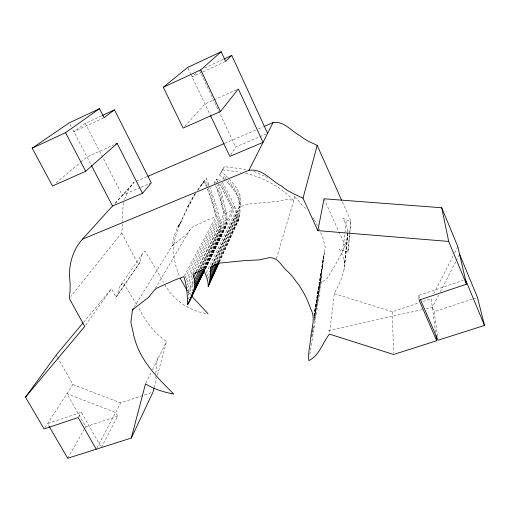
<?xml version="1.0" encoding="UTF-8"?>
<svg xmlns="http://www.w3.org/2000/svg" width="510" height="510" viewBox="0 0 510 510"><rect width="100%" height="100%" fill="white"/><g stroke="black" fill="none" stroke-linecap="round" stroke-linejoin="round"><path stroke-width="0.38" stroke-dasharray="2.55 1.91" d="M320.713 232.656L322.607 236.691L325.297 247.299L323.015 259.794L322.773 266.373L314.287 318.903M322.773 266.373L321.376 272.34L321.447 276.548L314.249 321.313M245.437 173.215C263.562 177.646 280.863 186.966 293.747 200.487L287.806 199.244L279.55 201.22L251.481 203.739L245.641 204.516L239.037 207.71C240.643 196.822 232.783 188.394 226.21 180.84M212.013 265.245L240.178 205.842C243.111 195.655 236.245 186.316 229.481 179.392M219.415 262.121L238.215 221.008C237.118 206.983 228.556 194.476 222.303 182.178M122.68 223.813L121.711 232.93L70.737 296.508M83.595 322.199L111.505 288.749L115.98 297.107L118.02 294.474L117.969 291.969L119.314 287.315L142.577 253.572L145.044 251.156L156.238 269.35L163.538 282.451M118.02 294.474L140.129 262.102L140.639 257.588L142.577 253.572M218.478 183.919L221.748 187.348L232.681 209.891L223.692 214.232C221.569 204.408 219.574 194.845 215.507 185.557M205.122 268.496L226.026 225.758C228.454 218.35 225.911 210.636 223.724 203.535C222.908 196.905 221.117 190.74 218.286 184.633L216.297 188.005M347.559 233.816L344.416 264.868C344.237 275.145 338.806 284.663 334.299 293.607L329.536 333.33M347.635 233.038L347.616 237.328L344.397 269.516M238.215 221.008L239.827 215.048L240.178 205.842M155.346 378.152L155.499 376.584M155.811 373.441L157.533 356.178M344.773 262.42L347.96 230.775L345.85 224.336L343.103 218.337L349.089 221.021L350.867 221.091L347.947 251.946L345.99 251.857L339.418 248.893C341.439 254.012 345.315 259.176 344.416 264.868M342.981 250.531L346.347 219.823M347.743 232.279L347.96 230.775M309.857 354.386L321.236 282.636L320.994 278.454L321.447 276.548M311.693 336.211L312.573 330.748M312.7 329.97L313.204 326.846M314.332 319.821L320.994 278.454M311.731 337.021L313.746 324.456M314.338 315.575L321.376 272.34M314.294 316.283L324.844 251.385M313.937 315.205L323.015 259.794M314.013 315.907L324.162 253.795M314.147 315.747L323.958 255.599M205.281 268.541L220.862 236.653C221.372 219.402 215.583 202.757 209.712 186.832M123.662 202.559L122.343 212.179L122.7 221.238M195.253 193.819C185.819 212.619 173.706 230.985 173.069 252.705L175.077 262.465A12.259 11.048 28.7 0 0 175.803 265.786L179.667 277.332M154.224 387.46L156.691 378.254M157.507 375.181L166.553 341.413C153.714 333.221 145.025 320.382 138.261 306.969M276.445 258.487L294.812 196.917L293.505 195.19M124.529 199.493L128.501 189.643L134.009 182.287L147.18 176.632M347.616 237.328L342.93 250.869L334.573 266.226L327.095 278.479L321.236 282.636M207.245 188.923C211.369 197.784 212.951 207.277 216.112 216.495L207.876 219.759L193.041 226.765L191.142 228.365L186.035 234.785L172.182 245.82C173.381 238.406 175.14 230.456 179.641 224.266C184.308 214.806 187.999 204.892 193.864 196.089M205.256 268.897L226.026 225.758M218.777 261.853L239.343 217.094M219.077 262.127L238.814 219.064M218.312 261.719L239.827 215.048M216.967 262.42L240.057 212.651M217.215 262.981L238.266 217.47M207.691 278.9L209.036 276.031M215.08 263.115L237.596 215.041M215.175 263.491L239.98 210.445M213.817 264.225L240.248 208.048M207.073 276.031L209.438 271.039M212.485 264.613L236.825 213.225M211.644 265.366L240.745 204.108M206.333 272.85L236.238 210.534M239.005 204.861L240.714 201.291M239.018 202.47L240.733 198.925M205.32 268.349L222.666 232.872M238.578 200.251L240.299 196.732M205.39 269.152L235.199 208.01M204.618 268.496L226.523 223.845M204.886 268.196L224.865 227.434M204.988 268.343L224.132 229.251M203.79 268.515L234.466 206.269M204.134 268.19L226.944 221.863M188.133 299.128L193.041 289.195M203.216 268.611L220.753 233.134M238.368 197.937L240.095 194.444M145.847 383.157L151.113 372.542M152.516 369.712L166.553 341.413M202.84 268.426L227.065 219.549M201.335 268.968L226.937 217.668M237.316 195.961L239.056 192.487M187.89 295.456L193.934 283.362M201.042 269.133L220.594 230.004M231.776 207.825L233.574 204.23M199.155 270.517L226.924 215.303M188.05 292.74L193.743 281.405M199.799 269.369L220.454 228.289M188.082 290.993L193.417 280.423M198.039 271.269L220.804 226.185M230.826 205.791L232.636 202.221M196.433 271.588L226.159 213.186M236.2 193.966L237.953 190.517M187.642 287.908L192.697 278.007M195.942 271.645L220.473 223.565M435.636 332.488L431.211 298.733L431.932 297.324M433.729 293.798L453.154 255.784M454.589 252.966L457.827 246.63M229.882 203.822L231.706 200.271M224.566 179.705L219.702 175.038L224.292 166.706C231.719 167.465 239.05 168.472 246.419 169.792M219.702 175.038L224.292 166.706M186.864 285.466L191.938 275.623M193.386 272.812L225.573 210.573M235.072 191.996L236.838 188.566M426.13 308.735L432.34 307.339L438.88 294.614M440.334 291.784L455.965 261.381M456.329 260.674L458.872 255.72M223.456 212.307L225.35 208.666M84.532 428.782L85.705 426.723L66.918 393.739L115.617 412.501L117.657 416.179L101.382 447.525L81.326 412.227L47.551 423.612L48.737 425.652M228.92 201.833L230.749 198.301M186.838 282.145L219.549 219.281M233.854 190.058L235.639 186.654M227.944 199.844L229.793 196.337M186.029 280.226L219.211 217.043M222.972 209.954L224.865 206.34M96.983 447.844L120.672 402.906L151.489 392.572M185.105 277.816L218.471 215.003M226.772 197.472L228.633 193.991M221.812 207.117L223.724 203.535M232.088 187.935L233.899 184.55M184.231 275.942L218.082 212.823M221.48 204.924L223.399 201.367M215.335 214.442L217.317 210.789M225.751 195.413L227.632 191.951M230.883 186.086L232.707 182.72M221.085 202.712L223.01 199.18M214.882 212.262L216.871 208.635M224.744 193.379L226.638 189.943M229.417 184.754L231.253 181.407M220.352 200.672L222.283 197.16M220.441 198.645L222.373 195.158M214.085 210.222L216.087 206.614M220.862 236.653L221.958 234.683M223.737 191.346L225.637 187.929M227.619 182.72L229.105 180.062M219.708 196.12L221.659 192.659M213.422 207.653L215.43 204.076M222.742 189.344L224.655 185.952M212.982 205.377L214.997 201.82M218.784 194.125L220.741 190.683M67.715 458.254L84.144 429.465M212.16 203.28L214.187 199.748M221.748 187.348L223.68 183.982M217.885 192.104L219.855 188.687M224.948 179.048L226.465 176.415L221.665 171.8M195.26 193.596L191.008 200.404M217.145 190.3L219.121 186.902M211.299 201.195L213.339 197.689M220.352 185.532L221.914 182.848M223.029 178.43L224.948 175.153M211.216 198.83L213.263 195.349M210.445 196.758L212.498 193.296M78.559 416.868L81.326 412.227M155.18 288.45L190.243 229.487M209.61 194.724L211.675 191.282M216.45 183.326L218.446 179.998L220.447 180.585M198.039 189.739L204.433 180.489L206.435 178.551L209.342 185.544M200.902 186.08L204.433 180.489M214.914 183.67L214.519 182.408L216.54 179.099L218.446 179.998M208.577 192.295L210.655 188.885M230.679 155.053L235.614 146.982L266.137 133.99M207.621 190.224L208.877 188.19M134.117 307.179L174.624 241.887M208.966 184.257L206.862 187.623L204.293 181.847L206.435 178.551M206.123 185.863L208.233 182.523M177.576 227.179L179.973 223.431M205.211 183.861L207.34 180.546M178.927 225.203L181.318 221.474M178.481 226.23L182.019 220.543M189.414 204.306L191.703 200.781M44.95 427.622L72.885 384.54L57.751 357.784M187.431 207.047L189.739 203.496M115.98 297.107L140.129 262.102M85.629 325.176L111.505 288.749M197.408 190.434L203.076 182.739M194.514 194.744L195.177 193.851M115.088 203.171L134.009 182.287M184.722 126.321L204.969 103.963L237.641 89.288M115.394 203.407L132.039 184.983M120.589 285.313L123.241 282.731L136.954 304.916M202.272 183.804L204.293 181.847M196.089 73.383L192.117 76.895L202.1 72.273M56.113 182.937L80.338 162.569M80.943 162.059L87 156.965L113.558 145.031M101.668 115.808L85.278 123.42L73.848 131.676L104.059 117.682M204.516 68.04L223.163 59.377M202.814 71.942L225.624 61.378M224.731 143.348L255.465 130.158M258.391 128.902L263.511 126.709M140.416 187.508L122.279 195.234L85.278 123.42M141.142 187.202L150.577 183.186M419.003 299.351L418.614 295.437L463.201 280.353M334.299 293.607L392.305 311.782L419.239 302.742M422.981 301.493L431.211 298.733M85.705 426.723L117.657 416.179M437.529 336.37L434.208 311.674L472.241 299.121M472.987 298.873L476.716 297.642M328.319 330.671L422.248 309.602M222.354 169.887C228.537 170.448 234.574 171.366 240.694 172.374M205.517 313.369C188.037 310.533 172.839 299.166 164.284 283.828M72.885 384.54L120.672 402.906M265.551 176.658L267.616 177.499M253.865 171.468L264.951 176.32M214.519 182.408L215.806 183.02M226.465 176.415L228.091 177.531M294.812 196.917C299.032 200.812 302.067 205.823 306.695 209.387M188.075 291.701L190.3 294.487M312.974 217.764L313.924 219.3M314.243 219.816L317.539 225.611M56.196 355.036L57.362 357.096M121.711 232.93L138.216 264.562M69.959 124.21L71.374 126.92M72.783 129.636L91.009 164.673M319.387 229.13L320.063 230.444M187.954 68.117L190.517 73.516M190.836 74.192L210.082 114.737M199.493 70.367L235.614 146.982M324.048 198.798L338.614 231.113M338.94 231.833L348.005 251.94L350.918 221.085L342.248 201.616M418.614 295.437L420.195 299.096M432.34 307.339L434.208 311.674M216.54 179.099L217.515 182.21M392.305 311.782L393.541 352.907"/><path stroke-width="0.76" d="M219.083 262.841L208.195 286.645C208.558 280.506 205.606 274.833 203.439 269.223L192.818 274.131C197.759 284.72 192.353 295.22 187.623 304.68C187.451 295.111 186.819 285.791 183.855 276.637L174.139 280.296L156.697 288.169L154.479 289.999L148.569 297.355L132.447 309.876L130.84 322.46L133.461 333.871A14.758 12.737 28.7 0 0 134.398 337.754C140.193 360.723 157.596 377.897 173.757 394.071C163.908 392.184 154.058 389.245 145.497 383.864L131.28 438.077L67.715 458.254L49.132 426.328M208.195 286.645C211.051 280.315 209.534 273.271 210.968 266.787L218.79 263.166L244.921 260.591L259.233 259.877L269.095 257.697C277.752 257.155 280.927 265.06 286.104 270.077C290.082 273.411 293.212 277.332 296.195 281.59C302.736 289.801 307.492 299.427 310.864 309.283C315.652 318.023 311.788 327.35 310.877 336.377C310.443 344.524 307.798 352.41 308.869 360.621C319.521 355.508 322.441 342.847 329.441 334.107L393.586 354.488L436.719 340.744L436.05 335.631M466.491 284.178L448.692 241.44L317.845 230.628L324.048 198.798L441.736 207.761L457.827 246.63L466.491 284.178L419.08 300.129L436.719 340.744M154.02 388.231L152.987 392.069L131.28 438.077M317.845 230.628L303.016 198.218L317.201 145.375L341.604 200.175M209.489 282.068L218.446 262.573M208.883 284.376L218.745 262.848M210.037 279.671L217.649 263.154M210.273 276.847L216.297 263.861M210.145 274.246L214.844 264.205M210.432 271.422L213.142 265.665M210.311 268.827L211.669 265.965M189.714 300.282L203.936 271.186M187.623 304.68L203.898 271.377M188.904 302.392L204.21 271.033M194.189 289.763L204.268 269.21M192.264 293.945L193.315 291.796M197.523 283.216L199.977 278.211M200.679 276.777L203.484 271.059M191.409 296.061L194.89 288.953M195.591 287.532L203.592 271.186M190.574 298.178L204.427 269.917M194.661 287.436L203.783 268.904M194.763 284.72L202.138 269.847M194.584 282.502L200.628 270.389M194.527 279.722L198.798 271.224M96.25 449.24L78.164 417.531L44.089 428.955L25.5 397.156L84.724 326.451L69.252 298.356C70.099 292.415 70.437 286.339 69.851 280.277C68.263 265.672 72.522 250.168 82.467 239.184L248.918 170.321L273.022 122.623C284.274 120.768 291.044 131.095 300.007 135.679C305.018 140.193 311.521 142.615 317.558 145.535M193.564 277.217L196.069 272.295M132.447 309.876L133.282 308.524M25.5 397.156L56.196 355.036L83.092 322.804M267.591 133.371L231.769 55.38L225.624 61.378L221.174 51.746L187.635 67.441L163.315 87.267L183.122 128.086L220.403 111.562L238.368 88.957L263.045 142.366L229.857 156.398L210.426 115.458M82.467 239.184L112.519 206.008L142.526 193.322L151.304 182.88L114.501 109.848L102.382 115.477M163.315 87.267L200.768 69.87L221.174 51.746M114.501 109.848L104.059 117.682L99.495 108.694L69.258 122.853L32.2 148.161L52.479 185.991L85.712 171.258L117.147 143.418L142.526 193.322M32.2 148.161L65.535 132.677L99.495 108.694M223.877 59.045L231.769 55.38M115.713 144.069L117.147 143.418M147.913 176.32L224.005 143.661M264.244 126.391L273.022 122.623M459.599 254.305L477.462 297.394L484.5 325.425L438.045 340.227L420.514 299.823M248.918 170.321C262.65 168.249 270.976 180.738 281.953 186.348C287.991 191.747 295.774 194.692 303.016 198.218M191.945 296.374L208.054 313.746M180.177 278.415L187.24 290.636M65.535 132.677L85.712 171.258M91.379 165.374L112.519 206.008M200.768 69.87L220.403 111.562M465.432 279.595L484.5 325.425M441.736 207.761L448.692 241.44"/></g></svg>
